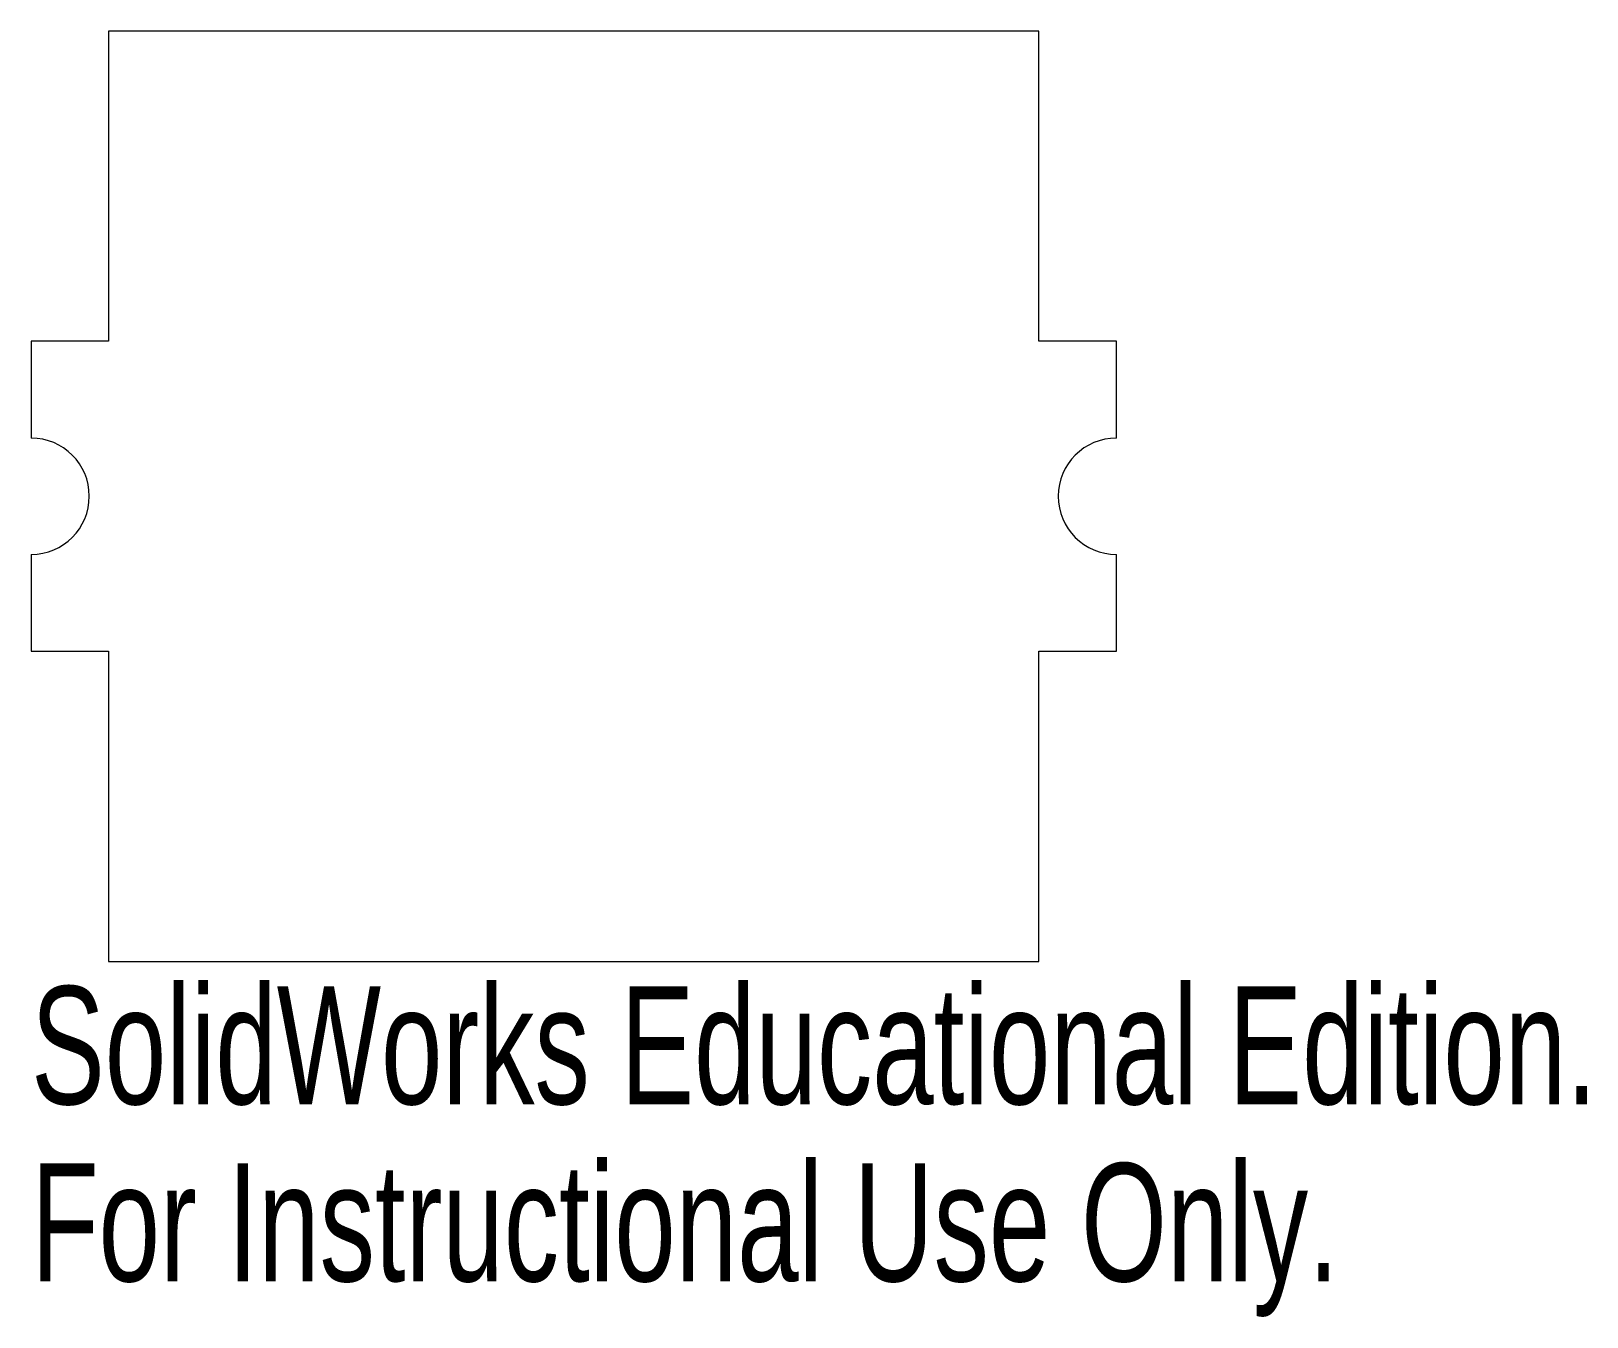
# Model space of a CAD drawing. Header units: inches. Extents: x -0.13 to 2.38, y -0.57 to 1.5.
import ezdxf

# ---------------------------------------------------------------- set-up
doc = ezdxf.new("R2010")
doc.units = ezdxf.units.IN
doc.header["$MEASUREMENT"] = 0
doc.styles.add('SLDTEXTSTYLE0', font='TXT', dxfattribs={"width": 0.7})

msp = doc.modelspace()

# ---------------------------------------------------------------- linework, layer by layer
at = {"color": 7, "linetype": 'Continuous', "lineweight": 15}
for p, q in [((0, 1.5), (0, 1)), ((1.5, 1.5), (0, 1.5)), ((1.5, 1), (1.5, 1.5)), ((-0.125, 1), (-0.125, 0.8438)), ((0, 1), (-0.125, 1)), ((1.625, 1), (1.5, 1)), ((1.625, 0.8438), (1.625, 1)), ((-0.125, 0.6562), (-0.125, 0.5)), ((1.625, 0.5), (1.625, 0.6562)), ((-0.125, 0.5), (0, 0.5)), ((0, 0.5), (0, 0)), ((1.5, 0.5), (1.625, 0.5)), ((1.5, 0), (1.5, 0.5)), ((0, 0), (1.5, 0))]:
    msp.add_line(p, q, dxfattribs=at)
for centre, start, end in [((-0.125, 0.75), 270, 90), ((1.625, 0.75), 90, 270)]:
    msp.add_arc(centre, 0.0938, start, end, dxfattribs=at)

# ---------------------------------------------------------------- texts
at = {"color": 7, "linetype": 'Continuous', "char_height": 0.1903, "attachment_point": 1, "style": 'SLDTEXTSTYLE0'}
for s, insert in [('SolidWorks Educational Edition.', (-0.125, -0.0401)), ('For Instructional Use Only.', (-0.125, -0.3256))]:
    msp.add_mtext(s, dxfattribs=dict(at, insert=insert))

doc.saveas('drawing.dxf')
